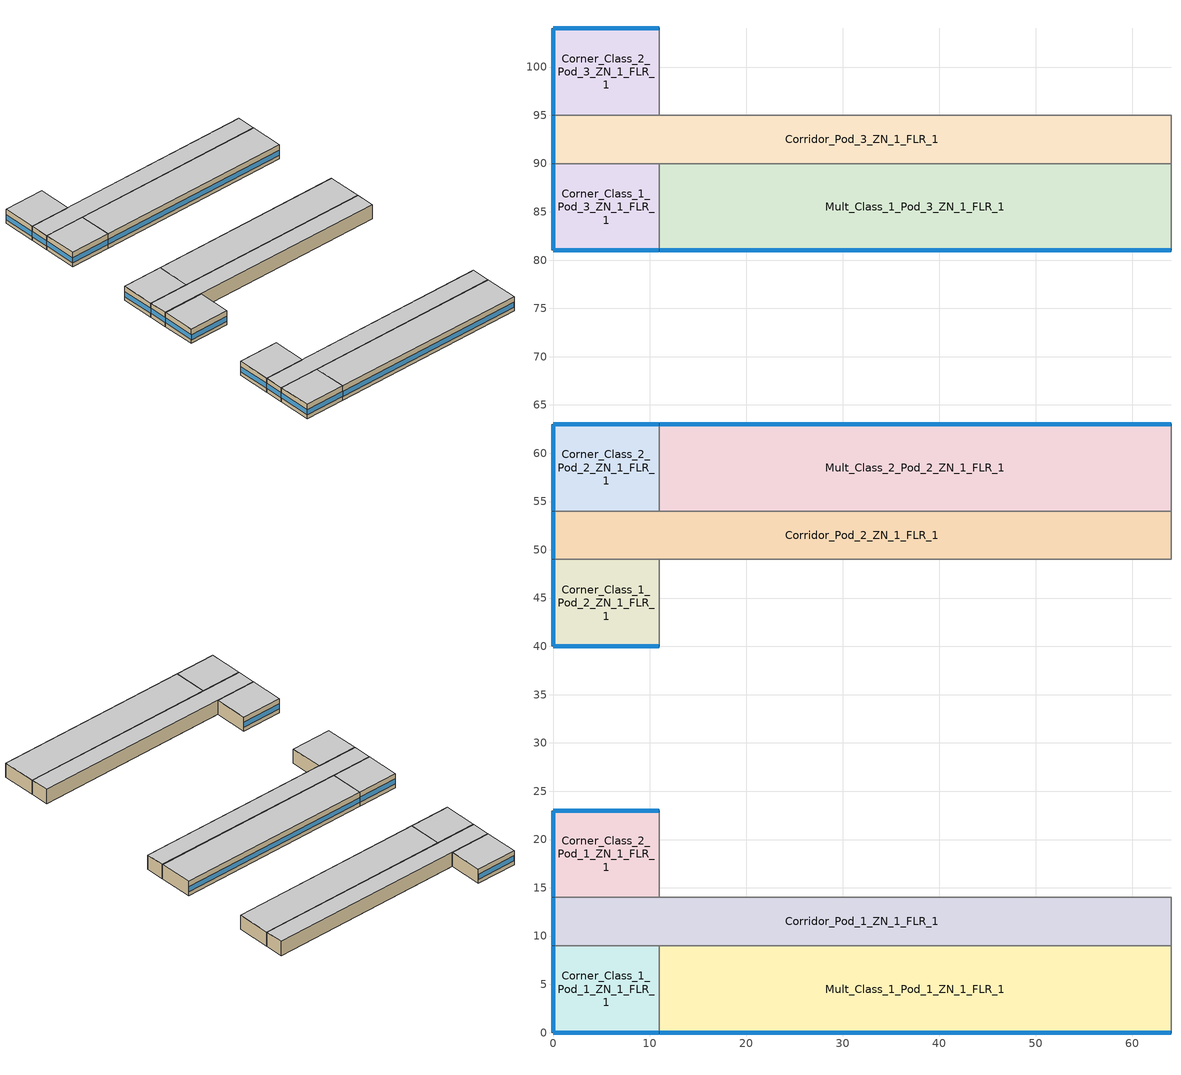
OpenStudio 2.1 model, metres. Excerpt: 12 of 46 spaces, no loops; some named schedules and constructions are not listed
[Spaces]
Mult_Class_2_Pod_2_ZN_1_FLR_1
 floor ground: 64,63 64,54 11,54 11,63 z0
 wall outside: 64,63 11,63 z0:4
 wall to Corner_Class_2_Pod_2_ZN_1_FLR_1: 11,63 11,54 z0:4
 wall to Corridor_Pod_2_ZN_1_FLR_1: 11,54 64,54 z0:4
 wall to Main_Corridor_ZN_1_FLR_1: 64,54 64,63 z0:4
 window: 63.95,63 11.05,63 z1.1:2.5
 ceiling to Mult_Class_2_Pod_2_ZN_1_FLR_2: 64,54 64,63 11,63 11,54 z4
Corner_Class_2_Pod_3_ZN_1_FLR_1
 floor ground: 11,104 11,95 0,95 0,104 z0
 wall outside: 11,104 0,104 0,95 z0:4
 wall to Corridor_Pod_3_ZN_1_FLR_1: 0,95 11,95 z0:4
 wall to Mult_Class_2_Pod_3_ZN_1_FLR_1: 11,95 11,104 z0:4
 window: 0,103.95 0,95.05 z1.1:2.52; 10.95,104 0.05,104 z1.1:2.51
 ceiling to Corner_Class_2_Pod_3_ZN_1_FLR_2: 11,95 11,104 0,104 0,95 z4
Mult_Class_1_Pod_1_ZN_1_FLR_1
 floor ground: 64,9 64,0 11,0 11,9 z0
 wall outside: 11,0 64,0 z0:4
 wall to Lobby_ZN_1_FLR_1: 64,0 64,9 z0:4
 wall to Corner_Class_1_Pod_1_ZN_1_FLR_1: 11,9 11,0 z0:4
 wall to Corridor_Pod_1_ZN_1_FLR_1: 64,9 11,9 z0:4
 window: 11.05,0 63.95,0 z1.1:2.5
 ceiling to Mult_Class_1_Pod_1_ZN_1_FLR_2: 64,0 64,9 11,9 11,0 z4
Corner_Class_1_Pod_1_ZN_1_FLR_1
 floor ground: 11,9 11,0 0,0 0,9 z0
 wall outside: 0,9 0,0 11,0 z0:4
 wall to Corridor_Pod_1_ZN_1_FLR_1: 11,9 0,9 z0:4
 window: 0.05,0 10.95,0 z1.1:2.51; 0,8.95 0,0.05 z1.1:2.52
 ceiling to Corner_Class_1_Pod_1_ZN_1_FLR_2: 11,0 11,9 0,9 0,0 z4
Corner_Class_1_Pod_2_ZN_1_FLR_1
 floor ground: 11,49 11,40 0,40 0,49 z0
 wall outside: 0,49 0,40 11,40 z0:4
 wall to Mult_Class_1_Pod_2_ZN_1_FLR_1: 11,40 11,49 z0:4
 wall to Corridor_Pod_2_ZN_1_FLR_1: 11,49 0,49 z0:4
 window: 0.05,40 10.95,40 z1.1:2.51; 0,48.95 0,40.05 z1.1:2.52
 ceiling to Corner_Class_1_Pod_2_ZN_1_FLR_2: 11,40 11,49 0,49 0,40 z4
Corridor_Pod_2_ZN_1_FLR_1
 floor ground: 64,54 64,49 0,49 0,54 z0
 wall outside: 0,54 0,49 z0:4
 wall to Corner_Class_2_Pod_2_ZN_1_FLR_1: 11,54 0,54 z0:4
 wall to Main_Corridor_ZN_1_FLR_1: 64,49 64,54 z0:4
 wall to Mult_Class_1_Pod_2_ZN_1_FLR_1: 11,49 64,49 z0:4
 window: 0,53.95 0,49.05 z1.1:2.53
 ceiling to Corridor_Pod_2_ZN_1_FLR_2: 64,49 64,54 0,54 0,49 z4
Corridor_Pod_1_ZN_1_FLR_1
 floor ground: 64,14 64,9 0,9 0,14 z0
 wall outside: 0,14 0,9 z0:4
 wall to Mult_Class_2_Pod_1_ZN_1_FLR_1: 64,14 11,14 z0:4
 wall to Corner_Class_2_Pod_1_ZN_1_FLR_1: 11,14 0,14 z0:4
 wall to Lobby_ZN_1_FLR_1: 64,9 64,14 z0:4
 window: 0,13.95 0,9.05 z1.1:2.53
 ceiling to Corridor_Pod_1_ZN_1_FLR_2: 64,9 64,14 0,14 0,9 z4
Corridor_Pod_3_ZN_1_FLR_1
 floor ground: 64,95 64,90 0,90 0,95 z0
 wall outside: 0,95 0,90 z0:4
 wall to Mult_Class_1_Pod_3_ZN_1_FLR_1: 11,90 64,90 z0:4
 wall to Bathrooms_ZN_1_FLR_1: 64,90 64,95 z0:4
 wall to Corner_Class_1_Pod_3_ZN_1_FLR_1: 0,90 11,90 z0:4
 wall to Mult_Class_2_Pod_3_ZN_1_FLR_1: 64,95 11,95 z0:4
 window: 0,94.95 0,90.05 z1.1:2.53
 ceiling to Corridor_Pod_3_ZN_1_FLR_2: 64,90 64,95 0,95 0,90 z4
Mult_Class_1_Pod_3_ZN_1_FLR_1
 floor ground: 64,90 64,81 11,81 11,90 z0
 wall outside: 11,81 64,81 z0:4
 wall to Corner_Class_1_Pod_3_ZN_1_FLR_1: 11,90 11,81 z0:4
 wall to Main_Corridor_ZN_1_FLR_1: 64,81 64,90 z0:4
 window: 11.05,81 63.95,81 z1.1:2.5
 ceiling to Mult_Class_1_Pod_3_ZN_1_FLR_2: 64,81 64,90 11,90 11,81 z4
Corner_Class_2_Pod_2_ZN_1_FLR_1
 floor ground: 11,63 11,54 0,54 0,63 z0
 wall outside: 11,63 0,63 0,54 z0:4
 window: 10.95,63 0.05,63 z1.1:2.51; 0,62.95 0,54.05 z1.1:2.52
 ceiling to Corner_Class_2_Pod_2_ZN_1_FLR_2: 11,54 11,63 0,63 0,54 z4
Corner_Class_2_Pod_1_ZN_1_FLR_1
 floor ground: 11,23 11,14 0,14 0,23 z0
 wall outside: 11,23 0,23 0,14 z0:4
 wall to Mult_Class_2_Pod_1_ZN_1_FLR_1: 11,14 11,23 z0:4
 window: 0,22.95 0,14.05 z1.1:2.52; 10.95,23 0.05,23 z1.1:2.51
 ceiling to Corner_Class_2_Pod_1_ZN_1_FLR_2: 11,14 11,23 0,23 0,14 z4
Corner_Class_1_Pod_3_ZN_1_FLR_1
 floor ground: 11,90 11,81 0,81 0,90 z0
 wall outside: 0,90 0,81 11,81 z0:4
 window: 0.05,81 10.95,81 z1.1:2.51; 0,89.95 0,81.05 z1.1:2.52
 ceiling to Corner_Class_1_Pod_3_ZN_1_FLR_2: 11,81 11,90 0,90 0,81 z4
[Site]
Comox_BC_CAN: Latitude {deg}=49.72; Longitude {deg}=-124.9; Time Zone {hr}=-8; Elevation {m}=24; Terrain=City
[Building]
NECB 2011-SecondarySchool-NECB HDD Method-CAN_BC_Comox.718930_CWEC.epw created: 2017-06-30 16:03:05 +0000: North Axis {deg}=0; Default Construction Set=NECB 2011 - SecSchl - NECB HDD Method at climate 5; Standards Number of Stories=2; Standards Number of Above Ground Stories=2; Standards Building Type=SecondarySchool
[ClimateZones]
Climate Zone Institution Name 1=ASHRAE; Climate Zone Document Name 1=ANSI/ASHRAE Standard 169; Climate Zone Document Year 1=2006; Climate Zone Institution Name 2=CEC; Climate Zone Document Name 2=California Climate Zone Descriptions; Climate Zone Document Year 2=1995
[Site:GroundTemperature:BuildingSurface]
19.527, 19.502, 19.536, 19.598, 20.002, 21.64, 22.225, 22.375, 21.449, 20.121, 19.802, 19.633
[Site:WaterMainsTemperature]
Calculation Method=Correlation; Annual Average Outdoor Air Temperature {C}=9.375; Maximum Difference In Monthly Average Outdoor Air Temperatures {deltaC}=15.2
[SizingPeriod:DesignDay] Barometric Pressure {Pa}=101037; Sky Clearness=0; Rain Indicator=0; Snow Indicator=0; Day of Month=21; Daylight Saving Time Indicator=0; Humidity Indicating Type=Wetbulb; Dry-Bulb Temperature Range Modifier Type=DefaultMultipliers
Name | Maximum Dry-Bulb Temperature {C} | Daily Dry-Bulb Temperature Range {deltaC} | Humidity Indicating Conditions at Maximum Dry-Bulb | Wind Speed {m/s} | Wind Direction {deg} | Month | Day Type | Solar Model Indicator | ASHRAE Taub | ASHRAE Taud
Comox Ann Htg 99.6% Condns DB | -5.4 | 0 | -5.4 | 3.1 | 300 | 12 | WinterDesignDay | ASHRAEClearSky
Comox Ann Clg .4% Condns WB=>MDB | 24.4 | 8.5 | 18.2 | 3.4 | 340 | 7 | SummerDesignDay | ASHRAETau | 0.377 | 2.395
Comox Ann Clg .4% Condns DB=>MWB | 26.7 | 8.5 | 17.4 | 3.4 | 340 | 7 | SummerDesignDay | ASHRAETau | 0.377 | 2.395
[Material:NoMass]
CP02 CARPET PAD: Roughness=VeryRough; Thermal Resistance {m2-K/W}=0.21648; Thermal Absorptance=0.9; Solar Absorptance=0.7; Visible Absorptance=0.8
[Material]
Name | Roughness | Thickness {m} | Conductivity {W/m-K} | Density {kg/m3} | Specific Heat {J/kg-K} | Thermal Absorptance | Solar Absorptance | Visible Absorptance
100mm Normalweight concrete floor | MediumSmooth | 0.1016 | 2.31 | 2322 | 832
G01 13mm gypsum board | Smooth | 0.0127 | 0.16 | 800 | 1090 | 0.9 | 0.7 | 0.5
G05 25mm wood | MediumSmooth | 0.0254 | 0.15 | 608 | 1630 | 0.9 | 0.5 | 0.5
[Construction]
Typical Interior Floor: 100mm Normalweight concrete floor, CP02 CARPET PAD
Typical Interior Wall: G01 13mm gypsum board, G01 13mm gypsum board
Typical Interior Ceiling: CP02 CARPET PAD, 100mm Normalweight concrete floor
Typical Interior Window: Clear 3mm
Typical Interior Door; Typical Interior Partition: G05 25mm wood
Customized Fenestration: cond=0.220 tvis=0.220 tsol=0.232: Customized Fenestration:: cond=0.220 tvis=0.220 tsol=0.232
Customized Fenestration: cond=0.220 tvis=0.441 tsol=0.279: Customized Fenestration:: cond=0.220 tvis=0.441 tsol=0.279
Customized Fenestration: cond=0.220 tvis=0.294 tsol=0.332: Customized Fenestration:: cond=0.220 tvis=0.294 tsol=0.332
Customized Fenestration: cond=0.220 tvis=0.898 tsol=0.837: Customized Fenestration:: cond=0.220 tvis=0.898 tsol=0.837
[DefaultConstructionSet]
NECB 2011 - SecSchl - NECB HDD Method at climate 5: Default Exterior Surface Constructions=NECB 2011 - SecSchl - NECB HDD Method at climate 5; Default Interior Surface Constructions=Default Surface Constructions 2; Default Ground Contact Surface Constructions=NECB 2011 - SecSchl - NECB HDD Method at climate 6; Default Exterior SubSurface Constructions=NECB 2011 - SecSchl - NECB HDD Method at climate 5; Default Interior SubSurface Constructions=Default Sub Surface Constructions 2; Interior Partition Construction=Typical Interior Partition
[DefaultSurfaceConstructions]
Name | Floor Construction | Wall Construction | Roof Ceiling Construction
Default Surface Constructions 2 | Typical Interior Floor | Typical Interior Wall | Typical Interior Ceiling
NECB 2011 - SecSchl - NECB HDD Method at climate 5 | Customized opaque construction {8dc10bf3-be8a-4ca2-9f52-f109571caf06} to conductance of 0.183 | Customized opaque construction {e8cbc658-54ba-45e7-a8ef-cff9a83dced0} to conductance of 0.278 | Customized opaque construction {dec9edaa-33a9-4212-b11b-a861abaa0ff7} to conductance of 0.183
NECB 2011 - SecSchl - NECB HDD Method at climate 6 | Customized opaque construction {a19f557b-182e-4d56-8025-493e5b967721} to conductance of 0.757 | Customized opaque construction {a19f557b-182e-4d56-8025-493e5b967721} to conductance of 0.379 | Customized opaque construction {a19f557b-182e-4d56-8025-493e5b967721} to conductance of 0.379
[DefaultSubSurfaceConstructions]
Name | Fixed Window Construction | Operable Window Construction | Door Construction | Glass Door Construction | Overhead Door Construction | Skylight Construction | Tubular Daylight Dome Construction | Tubular Daylight Diffuser Construction
Default Sub Surface Constructions 2 | Typical Interior Window | Typical Interior Window | Typical Interior Door
NECB 2011 - SecSchl - NECB HDD Method at climate 5 | Customized Fenestration: cond=0.220 tvis=0.220 tsol=0.232 | Customized Fenestration: cond=0.220 tvis=0.220 tsol=0.232 | Customized opaque construction {7269cd39-3ee7-4dd3-bb5d-0b6711a3324c} to conductance of 2.2 | Customized Fenestration: cond=0.220 tvis=0.441 tsol=0.279 | Customized opaque construction {67cdbd6a-9e4c-4d5b-9f09-d731371af054} to conductance of 2.2 | Customized Fenestration: cond=0.220 tvis=0.294 tsol=0.332 | Customized Fenestration: cond=0.220 tvis=0.898 tsol=0.837 | Customized Fenestration: cond=0.220 tvis=0.898 tsol=0.837
[WindowMaterial:Glazing]
Clear 3mm: Optical Data Type=SpectralAverage; Thickness {m}=0.003; Solar Transmittance at Normal Incidence=0.837; Front Side Solar Reflectance at Normal Incidence=0.075; Back Side Solar Reflectance at Normal Incidence=0.075; Visible Transmittance at Normal Incidence=0.898; Front Side Visible Reflectance at Normal Incidence=0.081; Back Side Visible Reflectance at Normal Incidence=0.081; Infrared Transmittance at Normal Incidence=0; Front Side Infrared Hemispherical Emissivity=0.84; Back Side Infrared Hemispherical Emissivity=0.84; Conductivity {W/m-K}=0.9; Dirt Correction Factor for Solar and Visible Transmittance=1; Solar Diffusing=No
[WindowMaterial:SimpleGlazingSystem] U-Factor {W/m2-K}=2.2; Solar Heat Gain Coefficient=0.6; Visible Transmittance=0.21
Customized Fenestration:: cond=0.220 tvis=0.220 tsol=0.232; Customized Fenestration:: cond=0.220 tvis=0.441 tsol=0.279; Customized Fenestration:: cond=0.220 tvis=0.294 tsol=0.332; Customized Fenestration:: cond=0.220 tvis=0.898 tsol=0.837
[Space] Building Story=Building Story 1; Part of Total Floor Area=Yes
Name | Space Type | Thermal Zone
Corner_Class_1_Pod_2_ZN_1_FLR_1 | Space Function Classroom/lecture/training | Sp-Corner_Class_1_Pod_2_ZN_1_FLR_1 Sys-3 Flr-2 Sch-D HPlcmt-south ZN
Mult_Class_2_Pod_2_ZN_1_FLR_1 | Space Function Classroom/lecture/training | Sp-Mult_Class_2_Pod_2_ZN_1_FLR_1 Sys-3 Flr-2 Sch-D HPlcmt-north ZN
Mult_Class_1_Pod_3_ZN_1_FLR_1 | Space Function Classroom/lecture/training | Sp-Mult_Class_1_Pod_3_ZN_1_FLR_1 Sys-3 Flr-2 Sch-D HPlcmt-south ZN
Mult_Class_1_Pod_1_ZN_1_FLR_1 | Space Function Classroom/lecture/training | Sp-Mult_Class_1_Pod_1_ZN_1_FLR_1 Sys-3 Flr-2 Sch-D HPlcmt-south ZN
Corridor_Pod_1_ZN_1_FLR_1 | Space Function Corr. >= 2.4m wide-sch-D | Sp-Corridor_Pod_1_ZN_1_FLR_1 Sys-3 Flr-2 Sch-D HPlcmt-west ZN
Corner_Class_2_Pod_3_ZN_1_FLR_1 | Space Function Classroom/lecture/training | Sp-Corner_Class_2_Pod_3_ZN_1_FLR_1 Sys-3 Flr-2 Sch-D HPlcmt-north ZN
Corner_Class_1_Pod_1_ZN_1_FLR_1 | Space Function Classroom/lecture/training | Sp-Corner_Class_1_Pod_1_ZN_1_FLR_1 Sys-3 Flr-2 Sch-D HPlcmt-south ZN
Corridor_Pod_3_ZN_1_FLR_1 | Space Function Corr. >= 2.4m wide-sch-D | Sp-Corridor_Pod_3_ZN_1_FLR_1 Sys-3 Flr-2 Sch-D HPlcmt-west ZN
Corridor_Pod_2_ZN_1_FLR_1 | Space Function Corr. >= 2.4m wide-sch-D | Sp-Corridor_Pod_2_ZN_1_FLR_1 Sys-3 Flr-2 Sch-D HPlcmt-west ZN
Corner_Class_2_Pod_1_ZN_1_FLR_1 | Space Function Classroom/lecture/training | Sp-Corner_Class_2_Pod_1_ZN_1_FLR_1 Sys-3 Flr-2 Sch-D HPlcmt-north ZN
Corner_Class_1_Pod_3_ZN_1_FLR_1 | Space Function Classroom/lecture/training | Sp-Corner_Class_1_Pod_3_ZN_1_FLR_1 Sys-3 Flr-2 Sch-D HPlcmt-south ZN
Corner_Class_2_Pod_2_ZN_1_FLR_1 | Space Function Classroom/lecture/training | Sp-Corner_Class_2_Pod_2_ZN_1_FLR_1 Sys-3 Flr-2 Sch-D HPlcmt-north ZN
[BuildingStory]
Building Story 1: Nominal Z Coordinate {m}=0
[SpaceType] Standards Building Type=Space Function
Name | Default Schedule Set | Design Specification Outdoor Air Object | Standards Space Type
Space Function Classroom/lecture/training | Space Function Classroom/lecture/training Schedule Set | Space Function Classroom/lecture/training Ventilation | Classroom/lecture/training
Space Function Corr. >= 2.4m wide-sch-D | Space Function Corr. >= 2.4m wide-sch-D Schedule Set | Space Function Corr. >= 2.4m wide-sch-D Ventilation | Corr. >= 2.4m wide-sch-D
[People:Definition] Number of People Calculation Method=People/Area; Fraction Radiant=0.3
Name | People per Space Floor Area {person/m2}
Space Function Classroom/lecture/training People Definition | 0.133365
Space Function Corr. >= 2.4m wide-sch-D People Definition | 0.0100104
[People] Work Efficiency Schedule=Work Efficiency Schedule; Clothing Insulation Schedule=Clothing Schedule; Air Velocity Schedule=Air Velocity Schedule
Name | People Definition | Space or SpaceType
Space Function Classroom/lecture/training People | Space Function Classroom/lecture/training People Definition | Space Function Classroom/lecture/training
Space Function Corr. >= 2.4m wide-sch-D People | Space Function Corr. >= 2.4m wide-sch-D People Definition | Space Function Corr. >= 2.4m wide-sch-D
[Lights:Definition] Design Level Calculation Method=Watts/Area; Fraction Radiant=0.5; Fraction Visible=0.2
Name | Watts per Space Floor Area {W/m2}
Space Function Classroom/lecture/training Lights Definition | 11.9699
Space Function Corr. >= 2.4m wide-sch-D Lights Definition | 7.09994
[Lights]
Name | Lights Definition | Space or SpaceType
Space Function Classroom/lecture/training Lights | Space Function Classroom/lecture/training Lights Definition | Space Function Classroom/lecture/training
Space Function Corr. >= 2.4m wide-sch-D Lights | Space Function Corr. >= 2.4m wide-sch-D Lights Definition | Space Function Corr. >= 2.4m wide-sch-D
[ElectricEquipment:Definition]
Space Function Classroom/lecture/training Elec Equip Definition: Design Level Calculation Method=Watts/Area; Watts per Space Floor Area {W/m2}=4.99996; Fraction Radiant=0.5
[ElectricEquipment]
Space Function Classroom/lecture/training Elec Equip: Electric Equipment Definition=Space Function Classroom/lecture/training Elec Equip Definition; Space or SpaceType=Space Function Classroom/lecture/training
[DesignSpecification:OutdoorAir] Outdoor Air Method=Sum
Name | Outdoor Air Flow per Floor Area {m3/s-m2}
Space Function Classroom/lecture/training Ventilation | 0.00278384
Space Function Corr. >= 2.4m wide-sch-D Ventilation | 0.0003048
[DefaultScheduleSet] Number of People Schedule=NECB-D-Occupancy; People Activity Level Schedule=NECB-Activity; Lighting Schedule=NECB-D-Lighting; Electric Equipment Schedule=NECB-D-Electric-Equipment; Infiltration Schedule=Always On
Space Function Classroom/lecture/training Schedule Set; Space Function Corr. >= 2.4m wide-sch-D Schedule Set
[ThermostatSetpoint:DualSetpoint] Heating Setpoint Temperature Schedule=NECB-D-Thermostat Setpoint-Heating; Cooling Setpoint Temperature Schedule=NECB-D-Thermostat Setpoint-Cooling
Space Function Classroom/lecture/training Thermostat 38; Space Function Classroom/lecture/training Thermostat 39; Space Function Classroom/lecture/training Thermostat 41; Space Function Classroom/lecture/training Thermostat 42; Space Function Corr. >= 2.4m wide-sch-D Thermostat 13; Space Function Corr. >= 2.4m wide-sch-D Thermostat 15; Space Function Corr. >= 2.4m wide-sch-D Thermostat 16; Space Function Classroom/lecture/training Thermostat 43; Space Function Classroom/lecture/training Thermostat 44; Space Function Classroom/lecture/training Thermostat 45; Space Function Classroom/lecture/training Thermostat 47; Space Function Classroom/lecture/training Thermostat 48
[SpaceInfiltration:DesignFlowRate] Schedule=Always On Discrete; Design Flow Rate Calculation Method=Flow/ExteriorArea; Flow per Exterior Surface Area {m3/s-m2}=0.00025; Constant Term Coefficient=0; Temperature Term Coefficient=0; Velocity Term Coefficient=0.224; Velocity Squared Term Coefficient=0
Name | Space or SpaceType
Corner_Class_1_Pod_1_ZN_1_FLR_1 Infiltration | Corner_Class_1_Pod_1_ZN_1_FLR_1
Corner_Class_1_Pod_2_ZN_1_FLR_1 Infiltration | Corner_Class_1_Pod_2_ZN_1_FLR_1
Corner_Class_1_Pod_3_ZN_1_FLR_1 Infiltration | Corner_Class_1_Pod_3_ZN_1_FLR_1
Corner_Class_2_Pod_1_ZN_1_FLR_1 Infiltration | Corner_Class_2_Pod_1_ZN_1_FLR_1
Corner_Class_2_Pod_2_ZN_1_FLR_1 Infiltration | Corner_Class_2_Pod_2_ZN_1_FLR_1
Corner_Class_2_Pod_3_ZN_1_FLR_1 Infiltration | Corner_Class_2_Pod_3_ZN_1_FLR_1
Corridor_Pod_1_ZN_1_FLR_1 Infiltration | Corridor_Pod_1_ZN_1_FLR_1
Corridor_Pod_2_ZN_1_FLR_1 Infiltration | Corridor_Pod_2_ZN_1_FLR_1
Corridor_Pod_3_ZN_1_FLR_1 Infiltration | Corridor_Pod_3_ZN_1_FLR_1
Mult_Class_1_Pod_1_ZN_1_FLR_1 Infiltration | Mult_Class_1_Pod_1_ZN_1_FLR_1
Mult_Class_1_Pod_3_ZN_1_FLR_1 Infiltration | Mult_Class_1_Pod_3_ZN_1_FLR_1
Mult_Class_2_Pod_2_ZN_1_FLR_1 Infiltration | Mult_Class_2_Pod_2_ZN_1_FLR_1
[ThermalZone] Use Ideal Air Loads=No
Name | Thermostat
Sp-Corner_Class_2_Pod_1_ZN_1_FLR_1 Sys-3 Flr-2 Sch-D HPlcmt-north ZN | Space Function Classroom/lecture/training Thermostat 38
Sp-Mult_Class_2_Pod_2_ZN_1_FLR_1 Sys-3 Flr-2 Sch-D HPlcmt-north ZN | Space Function Classroom/lecture/training Thermostat 39
Sp-Corner_Class_2_Pod_2_ZN_1_FLR_1 Sys-3 Flr-2 Sch-D HPlcmt-north ZN | Space Function Classroom/lecture/training Thermostat 41
Sp-Corner_Class_2_Pod_3_ZN_1_FLR_1 Sys-3 Flr-2 Sch-D HPlcmt-north ZN | Space Function Classroom/lecture/training Thermostat 42
Sp-Corridor_Pod_1_ZN_1_FLR_1 Sys-3 Flr-2 Sch-D HPlcmt-west ZN | Space Function Corr. >= 2.4m wide-sch-D Thermostat 13
Sp-Corridor_Pod_3_ZN_1_FLR_1 Sys-3 Flr-2 Sch-D HPlcmt-west ZN | Space Function Corr. >= 2.4m wide-sch-D Thermostat 15
Sp-Corridor_Pod_2_ZN_1_FLR_1 Sys-3 Flr-2 Sch-D HPlcmt-west ZN | Space Function Corr. >= 2.4m wide-sch-D Thermostat 16
Sp-Corner_Class_1_Pod_1_ZN_1_FLR_1 Sys-3 Flr-2 Sch-D HPlcmt-south ZN | Space Function Classroom/lecture/training Thermostat 43
Sp-Corner_Class_1_Pod_3_ZN_1_FLR_1 Sys-3 Flr-2 Sch-D HPlcmt-south ZN | Space Function Classroom/lecture/training Thermostat 44
Sp-Mult_Class_1_Pod_1_ZN_1_FLR_1 Sys-3 Flr-2 Sch-D HPlcmt-south ZN | Space Function Classroom/lecture/training Thermostat 45
Sp-Mult_Class_1_Pod_3_ZN_1_FLR_1 Sys-3 Flr-2 Sch-D HPlcmt-south ZN | Space Function Classroom/lecture/training Thermostat 47
Sp-Corner_Class_1_Pod_2_ZN_1_FLR_1 Sys-3 Flr-2 Sch-D HPlcmt-south ZN | Space Function Classroom/lecture/training Thermostat 48
[Schedule:Ruleset]
Clothing Schedule: Default Day Schedule=Clothing Schedule Default Winter Clothes
Air Velocity Schedule: Default Day Schedule=Air Velocity Schedule Default
Work Efficiency Schedule: Default Day Schedule=Work Efficiency Schedule Default
NECB-Activity: Default Day Schedule=NECB-Activity Default; Summer Design Day Schedule=NECB-Activity Summer Design Day; Winter Design Day Schedule=NECB-Activity Winter Design Day
Always On: Default Day Schedule=Always On Default
NECB-D-Occupancy: Default Day Schedule=NECB-D-Occupancy Default
NECB-D-Lighting: Default Day Schedule=NECB-D-Lighting Default
NECB-D-Electric-Equipment: Default Day Schedule=NECB-D-Electric-Equipment Default
NECB-D-Thermostat Setpoint-Heating: Default Day Schedule=NECB-D-Thermostat Setpoint-Heating Default
NECB-D-Thermostat Setpoint-Cooling: Default Day Schedule=NECB-D-Thermostat Setpoint-Cooling Default
[Schedule:Day]
NECB-D-Thermostat Setpoint-Heating Default: 7, 0, 18, 8, 0, 20, 23, 0, 22, 24, 0, 18
NECB-D-Thermostat Setpoint-Cooling Default: 7, 0, 35, 23, 0, 24, 24, 0, 35
[Schedule:Rule] Date Specification Type=DateRange; Start Month=1; Start Day=1; End Month=12; End Day=31
Name | Schedule Ruleset | Rule Order | Day Schedule | Apply Monday | Apply Tuesday | Apply Wednesday | Apply Thursday | Apply Friday | Apply Saturday | Apply Sunday
Schedule Rule 26 | NECB-D-Thermostat Setpoint-Heating | 2 | NECB-D-Thermostat Setpoint-Heating Default|Wkdy Day | Yes | Yes | Yes | Yes | Yes
Schedule Rule 27 | NECB-D-Thermostat Setpoint-Heating | 1 | NECB-D-Thermostat Setpoint-Heating Sat Day |  |  |  |  |  | Yes
Schedule Rule 28 | NECB-D-Thermostat Setpoint-Heating | 0 | NECB-D-Thermostat Setpoint-Heating Sun|Hol Day |  |  |  |  |  |  | Yes
Schedule Rule 29 | NECB-D-Thermostat Setpoint-Cooling | 2 | NECB-D-Thermostat Setpoint-Cooling Default|Wkdy Day | Yes | Yes | Yes | Yes | Yes
[Schedule:Constant]
Always On Discrete: Value=1
